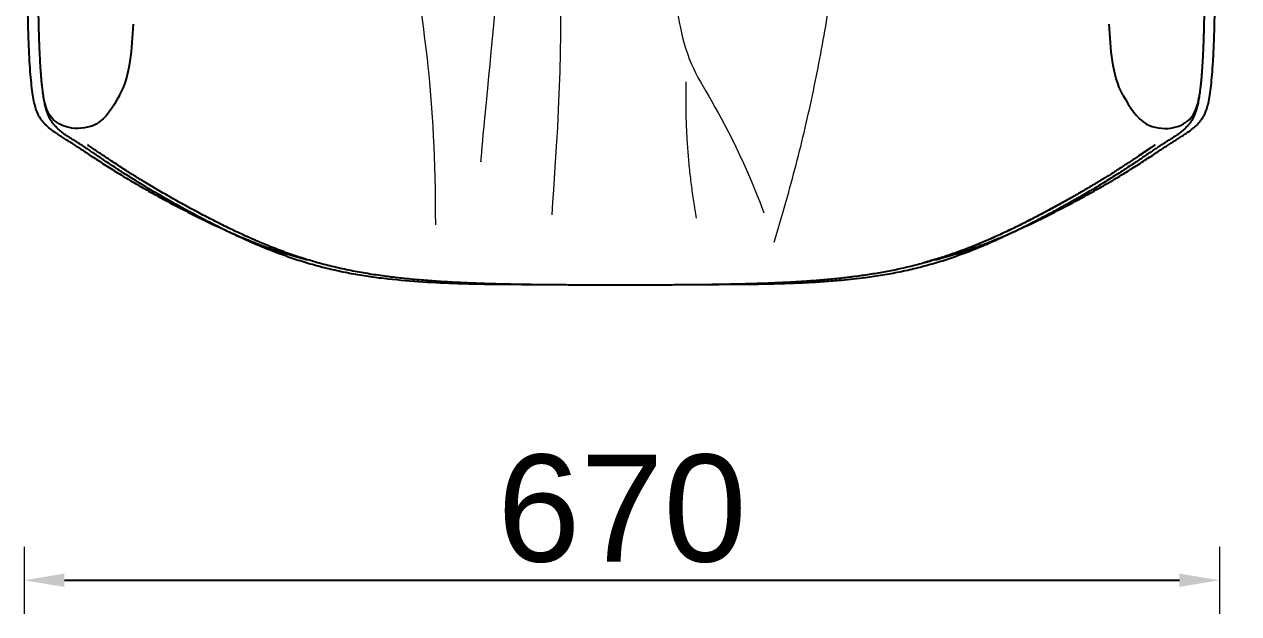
# Model space of a CAD drawing. Header units: millimetres. Extents: x 9689 to 29928, y 170 to 2690.
# Drawn here: x 24829 to 25510, y 403 to 734 of the extents above; entities that cross this region are included whole.
import ezdxf

# ---------------------------------------------------------------- set-up
doc = ezdxf.new("R2010")
doc.units = ezdxf.units.MM
doc.layers.add('_ARREDO', color=7, linetype='Continuous')
doc.layers.add('_QUOTE', color=1, linetype='Continuous', lineweight=9)
doc.styles.get("Standard").update_dxf_attribs({"font": 'arial.ttf'})
doc.dimstyles.new('1_1', dxfattribs={"dimscale": 15, "dimtxt": 4, "dimasz": 1.5, "dimexe": 1.25, "dimexo": 2, "dimtad": 1, "dimtih": 1, "dimtoh": 1, "dimdec": 0, "dimtxsty": 'Standard', "dimcen": 2.5, "dimclrd": 256, "dimclre": 256, "dimclrt": 256, "dimadec": 0, "dimazin": 0, "dimtfac": 1, "dimtdec": 0, "dimtmove": 0, "dimatfit": 3, "dimfxl": 1.25, "dimfxlon": 1, "dimlwe": 0, "dimarcsym": 0})

# ---------------------------------------------------------------- blocks, each defined once
blk = doc.blocks.new('*D28')
at = {"layer": '_QUOTE', "lineweight": 0, "transparency": 16777216}
for p, q in [((25814.47, 1151.48), (25851.97, 1151.48)), ((25814.47, 581.44), (25851.97, 581.44))]:
    blk.add_line(p, q, dxfattribs=at)
at = {"layer": '_QUOTE', "lineweight": -2, "transparency": 16777216}
for p, q in [((25833.22, 1128.98), (25833.22, 906.47)), ((25833.22, 603.94), (25833.22, 826.45))]:
    blk.add_line(p, q, dxfattribs=at)
at = {"layer": '_QUOTE', "transparency": 16777216}
for points in [[(25829.47, 1128.98), (25836.97, 1128.98), (25833.22, 1151.48)], [(25829.47, 603.94), (25836.97, 603.94), (25833.22, 581.44)]]:
    blk.add_solid(points, dxfattribs=at)
at = {"layer": 'Defpoints', "color": 0, "transparency": 16777216}
for p in [(25164.08, 1151.48), (25164.07, 581.44), (25833.22, 581.44)]:
    blk.add_point(p, dxfattribs=at)
at = {"layer": '_QUOTE', "transparency": 16777216, "insert": (25833.22, 866.46), "char_height": 60, "attachment_point": 5}
blk.add_mtext('570', dxfattribs=at)
blk = doc.blocks.new('*D26')
at = {"layer": '_QUOTE', "lineweight": 0, "transparency": 16777216}
for p, q in [((24829.46, 440.79), (24829.46, 403.29)), ((25499.36, 440.79), (25499.36, 403.29))]:
    blk.add_line(p, q, dxfattribs=at)
at = {"layer": '_QUOTE', "lineweight": -2, "transparency": 16777216}
blk.add_line((24851.96, 422.04), (25476.86, 422.04), dxfattribs=at)
at = {"layer": '_QUOTE', "transparency": 16777216}
for points in [[(24851.96, 425.79), (24851.96, 418.29), (24829.46, 422.04)], [(25476.86, 425.79), (25476.86, 418.29), (25499.36, 422.04)]]:
    blk.add_solid(points, dxfattribs=at)
at = {"layer": 'Defpoints', "color": 0, "transparency": 16777216}
for p in [(25499.36, 727.56), (24829.46, 712.71), (25499.36, 422.04)]:
    blk.add_point(p, dxfattribs=at)
at = {"layer": '_QUOTE', "transparency": 16777216, "insert": (25164.41, 462.05), "char_height": 60, "attachment_point": 5}
blk.add_mtext('670', dxfattribs=at)

msp = doc.modelspace()

# ---------------------------------------------------------------- linework, layer by layer
at = {"layer": '_ARREDO'}
for p, q in [((25461.30311, 664.80106), (25453.752, 659.69668)), ((24988.18134, 601.67097), (24988.12797, 601.68466)), ((25340.03792, 601.68474), (25339.94536, 601.66099))]:
    msp.add_line(p, q, dxfattribs=at)
at = {"layer": '_ARREDO', "extrusion": (0, 0, -1)}
msp.add_arc((-25113.58653, 1169.46806), 612.9526, 240.59929234, 242.94905561, dxfattribs=at)
at = {"layer": '_ARREDO', "color": 0, "lineweight": 9}
msp.add_open_spline([(25125.21435, 626.91769), (25130.8879, 703.87459), (25128.95537, 805.75923), (25124.12392, 973.68068), (25120.2588, 974.6466)], degree=3, knots=[0, 0, 0, 0, 1, 4, 4, 4, 4], dxfattribs=at)
at = {"layer": '_ARREDO'}
for points, knots in [([(24854.62345, 667.9897), (24853.76162, 668.53032), (24852.95141, 669.03092), (24851.414, 669.98105), (24850.68675, 670.43105), (24849.29836, 671.30544), (24848.63804, 671.72848), (24847.37405, 672.56282), (24846.77019, 672.97401), (24845.0333, 674.20412), (24843.97192, 675.02256), (24842.4979, 676.29828), (24842.02589, 676.73186), (24841.11867, 677.6242), (24840.68277, 678.0835), (24839.84488, 679.04066), (24839.44265, 679.53708), (24838.66914, 680.58839), (24838.29798, 681.14212), (24837.58409, 682.35299), (24837.24114, 683.01054), (24836.58034, 684.50631), (24836.26283, 685.34389), (24835.65145, 687.28847), (24835.35814, 688.39261), (24834.79846, 690.91797), (24834.53197, 692.3388), (24834.02906, 695.5202), (24833.79282, 697.27952), (24833.35334, 701.13702), (24833.15015, 703.2363), (24832.77912, 707.74562), (24832.61077, 710.1617), (24832.38432, 713.99228), (24832.31303, 715.30522), (24832.17907, 717.9895), (24832.11615, 719.36446), (24831.9984, 722.16668), (24831.94365, 723.59125), (24831.84129, 726.49012), (24831.79395, 727.95755), (24831.66219, 732.41484), (24831.58832, 735.44541), (24831.49471, 740.03683), (24831.46646, 741.57257), (24831.41535, 744.65775), (24831.39252, 746.20427), (24831.35203, 749.30416), (24831.33433, 750.85903), (24831.30387, 753.9694), (24831.29109, 755.52701), (24831.25988, 760.20705), (24831.24854, 763.33284), (24831.24384, 769.59959), (24831.25047, 772.73817), (24831.29598, 782.16652), (24831.36039, 788.47209), (24831.50431, 797.9345), (24831.56019, 801.08855), (24831.68738, 807.40021), (24831.75865, 810.55501), (24831.91625, 816.86495), (24832.00251, 820.01731), (24832.18984, 826.32665), (24832.29075, 829.47855), (24832.61513, 838.94394), (24832.86005, 845.26593), (24833.26889, 854.78889), (24833.41226, 857.9725), (24833.71229, 864.34119), (24833.86927, 867.53275), (24834.19653, 873.91229), (24834.36702, 877.10353), (24834.72027, 883.46025), (24834.90336, 886.63183), (24835.28053, 892.92082), (24835.47471, 896.04002), (24835.87143, 902.18647), (24836.07369, 905.2084), (24836.48181, 911.10189), (24836.68758, 913.97039), (24836.99307, 918.09348), (24837.09442, 919.43839), (24837.29481, 922.05524), (24837.39391, 923.32772), (24837.58889, 925.79099), (24837.68473, 926.98117), (24837.87212, 929.27148), (24837.96362, 930.37093), (24838.14207, 932.47829), (24838.22873, 933.48274), (24838.39752, 935.40275), (24838.47912, 936.31258), (24838.71713, 938.91302), (24838.86549, 940.46508), (24839.14478, 943.25165), (24839.27543, 944.48259), (24839.52463, 946.6909), (24839.64257, 947.66495), (24839.87316, 949.43449), (24839.98561, 950.23138), (24840.20984, 951.70407), (24840.32188, 952.3805), (24840.54996, 953.64779), (24840.66545, 954.23519), (24841.02018, 955.88167), (24841.2668, 956.81877), (24841.79919, 958.4666), (24842.08491, 959.17825), (24842.71585, 960.46966), (24843.06112, 961.04644), (24843.83283, 962.13069), (24844.25924, 962.63656), (24845.22048, 963.63382), (24845.75519, 964.12464), (24846.96878, 965.15305), (24847.64759, 965.69011), (24849.20123, 966.87699), (24850.07654, 967.52785), (24851.36498, 968.47914), (24851.64926, 968.68877), (24851.94512, 968.90663)], [0, 0, 0, 0, 9.617217217, 9.617217217, 19.234434434, 19.234434434, 28.851651651, 28.851651651, 38.468868867, 38.468868867, 57.703303301, 57.703303301, 67.320520518, 67.320520518, 76.937737735, 76.937737735, 86.554954952, 86.554954952, 96.172172169, 96.172172169, 105.789389385, 105.789389385, 115.406606602, 115.406606602, 125.023823819, 125.023823819, 134.641041036, 134.641041036, 144.258258253, 144.258258253, 153.87547547, 153.87547547, 163.492692687, 163.492692687, 168.301301295, 168.301301295, 173.109909903, 173.109909903, 177.918518512, 177.918518512, 182.72712712, 182.72712712, 192.344344337, 192.344344337, 197.152952946, 197.152952946, 201.961561554, 201.961561554, 206.770170162, 206.770170162, 211.578778771, 211.578778771, 221.195995988, 221.195995988, 230.813213204, 230.813213204, 250.047647638, 250.047647638, 259.664864855, 259.664864855, 269.282082072, 269.282082072, 278.899299289, 278.899299289, 288.516516506, 288.516516506, 307.750950939, 307.750950939, 317.368168156, 317.368168156, 326.985385373, 326.985385373, 336.60260259, 336.60260259, 346.219819807, 346.219819807, 355.837037024, 355.837037024, 365.45425424, 365.45425424, 375.071471457, 375.071471457, 379.880080066, 379.880080066, 384.688688674, 384.688688674, 389.497297283, 389.497297283, 394.305905891, 394.305905891, 399.114514499, 399.114514499, 403.923123108, 403.923123108, 413.540340325, 413.540340325, 423.157557542, 423.157557542, 432.774774758, 432.774774758, 442.391991975, 442.391991975, 452.009209192, 452.009209192, 461.626426409, 461.626426409, 480.860860843, 480.860860843, 500.095295276, 500.095295276, 519.32972971, 519.32972971, 538.564164144, 538.564164144, 557.798598578, 557.798598578, 577.033033011, 577.033033011, 596.267467445, 596.267467445, 601.464040703, 601.464040703, 601.464040703, 601.464040703]), ([(25473.54212, 667.9897), (25474.40395, 668.53032), (25475.21416, 669.03092), (25476.75157, 669.98105), (25477.47881, 670.43105), (25478.8672, 671.30544), (25479.52753, 671.72848), (25480.79152, 672.56282), (25481.39537, 672.97401), (25483.13227, 674.20412), (25484.19365, 675.02256), (25485.66767, 676.29828), (25486.13968, 676.73186), (25487.0469, 677.6242), (25487.4828, 678.0835), (25488.32069, 679.04066), (25488.72292, 679.53708), (25489.49643, 680.58839), (25489.86759, 681.14212), (25490.58148, 682.35299), (25490.92443, 683.01054), (25491.58522, 684.50631), (25491.90274, 685.34389), (25492.51411, 687.28847), (25492.80743, 688.39261), (25493.3671, 690.91797), (25493.63359, 692.3388), (25494.13651, 695.5202), (25494.37274, 697.27952), (25494.81222, 701.13702), (25495.01541, 703.2363), (25495.38644, 707.74562), (25495.55479, 710.1617), (25495.78124, 713.99228), (25495.85252, 715.30522), (25495.98648, 717.9895), (25496.04941, 719.36446), (25496.16715, 722.16668), (25496.2219, 723.59125), (25496.32426, 726.49012), (25496.3716, 727.95755), (25496.50335, 732.41484), (25496.57723, 735.44541), (25496.67083, 740.03683), (25496.69909, 741.57257), (25496.75019, 744.65775), (25496.77302, 746.20427), (25496.81351, 749.30416), (25496.83121, 750.85903), (25496.86166, 753.9694), (25496.87444, 755.52701), (25496.90566, 760.20705), (25496.91699, 763.33284), (25496.92168, 769.59959), (25496.91506, 772.73817), (25496.86954, 782.16652), (25496.80513, 788.47209), (25496.6612, 797.9345), (25496.60532, 801.08855), (25496.47813, 807.40021), (25496.40685, 810.55501), (25496.24925, 816.86495), (25496.16299, 820.01731), (25495.97566, 826.32665), (25495.87475, 829.47855), (25495.55036, 838.94394), (25495.30544, 845.26593), (25494.89659, 854.78889), (25494.75322, 857.9725), (25494.45319, 864.34119), (25494.2962, 867.53275), (25493.96895, 873.91229), (25493.79845, 877.10353), (25493.4452, 883.46025), (25493.2621, 886.63183), (25492.88493, 892.92082), (25492.69075, 896.04002), (25492.29403, 902.18647), (25492.09177, 905.2084), (25491.68364, 911.10189), (25491.47787, 913.97039), (25491.17238, 918.09348), (25491.07103, 919.43839), (25490.87064, 922.05524), (25490.77153, 923.32772), (25490.57656, 925.79099), (25490.48071, 926.98117), (25490.29332, 929.27148), (25490.20182, 930.37093), (25490.02337, 932.47829), (25489.93671, 933.48274), (25489.76792, 935.40275), (25489.68632, 936.31258), (25489.4483, 938.91302), (25489.29995, 940.46508), (25489.02066, 943.25165), (25488.89, 944.48259), (25488.6408, 946.6909), (25488.52286, 947.66495), (25488.29227, 949.43449), (25488.17981, 950.23138), (25487.95559, 951.70407), (25487.84354, 952.3805), (25487.61546, 953.64779), (25487.49998, 954.23519), (25487.14525, 955.88167), (25486.89862, 956.81877), (25486.36623, 958.4666), (25486.08051, 959.17825), (25485.44957, 960.46966), (25485.1043, 961.04644), (25484.33258, 962.13069), (25483.90617, 962.63656), (25482.94493, 963.63382), (25482.41022, 964.12464), (25481.19663, 965.15305), (25480.51781, 965.69011), (25478.96418, 966.87699), (25478.08886, 967.52785), (25476.80063, 968.47899), (25476.51657, 968.68846), (25476.22095, 968.90614)], [0, 0, 0, 0, 9.617217217, 9.617217217, 19.234434434, 19.234434434, 28.851651651, 28.851651651, 38.468868867, 38.468868867, 57.703303301, 57.703303301, 67.320520518, 67.320520518, 76.937737735, 76.937737735, 86.554954952, 86.554954952, 96.172172169, 96.172172169, 105.789389385, 105.789389385, 115.406606602, 115.406606602, 125.023823819, 125.023823819, 134.641041036, 134.641041036, 144.258258253, 144.258258253, 153.87547547, 153.87547547, 163.492692687, 163.492692687, 168.301301295, 168.301301295, 173.109909903, 173.109909903, 177.918518512, 177.918518512, 182.72712712, 182.72712712, 192.344344337, 192.344344337, 197.152952946, 197.152952946, 201.961561554, 201.961561554, 206.770170162, 206.770170162, 211.578778771, 211.578778771, 221.195995988, 221.195995988, 230.813213204, 230.813213204, 250.047647638, 250.047647638, 259.664864855, 259.664864855, 269.282082072, 269.282082072, 278.899299289, 278.899299289, 288.516516506, 288.516516506, 307.750950939, 307.750950939, 317.368168156, 317.368168156, 326.985385373, 326.985385373, 336.60260259, 336.60260259, 346.219819807, 346.219819807, 355.837037024, 355.837037024, 365.45425424, 365.45425424, 375.071471457, 375.071471457, 379.880080066, 379.880080066, 384.688688674, 384.688688674, 389.497297283, 389.497297283, 394.305905891, 394.305905891, 399.114514499, 399.114514499, 403.923123108, 403.923123108, 413.540340325, 413.540340325, 423.157557542, 423.157557542, 432.774774758, 432.774774758, 442.391991975, 442.391991975, 452.009209192, 452.009209192, 461.626426409, 461.626426409, 480.860860843, 480.860860843, 500.095295276, 500.095295276, 519.32972971, 519.32972971, 538.564164144, 538.564164144, 557.798598578, 557.798598578, 577.033033011, 577.033033011, 596.267467445, 596.267467445, 601.460152995, 601.460152995, 601.460152995, 601.460152995]), ([(24861.36576, 666.05357), (24860.74618, 666.44105), (24860.15332, 666.80713), (24859.58204, 667.15841), (24859.01038, 667.50994), (24858.46004, 667.84682), (24857.92727, 668.17472), (24857.39409, 668.50288), (24856.8792, 668.82163), (24856.37988, 669.13463), (24855.88032, 669.4478), (24855.39622, 669.7553), (24854.92538, 670.06058), (24854.4543, 670.36602), (24853.99709, 670.66885), (24853.55226, 670.97121), (24852.9137, 671.40523), (24852.30032, 671.8385), (24851.70897, 672.27688), (24850.90264, 672.87461), (24850.13652, 673.4825), (24849.40796, 674.11025), (24849.0352, 674.43143), (24848.67139, 674.75855), (24848.31643, 675.09355), (24847.96137, 675.42867), (24847.61452, 675.77229), (24847.27604, 676.12708), (24846.93735, 676.48208), (24846.60671, 676.84861), (24846.28461, 677.22929), (24845.96229, 677.61025), (24845.64738, 678.00674), (24845.34096, 678.42262), (24845.18765, 678.6307), (24845.03617, 678.84401), (24844.88675, 679.06319), (24844.79004, 679.20506), (24844.69327, 679.35073), (24844.59656, 679.5006), (24844.54621, 679.57862), (24844.49531, 679.65866), (24844.44388, 679.74085), (24844.29814, 679.97372), (24844.15452, 680.2137), (24844.01321, 680.46152), (24843.87183, 680.70947), (24843.73234, 680.96601), (24843.59511, 681.2323), (24843.45782, 681.4987), (24843.32279, 681.77485), (24843.19021, 682.0618), (24843.0576, 682.34884), (24842.92721, 682.64719), (24842.79929, 682.95817), (24842.54347, 683.58006), (24842.29702, 684.25381), (24842.06063, 684.98959), (24841.94241, 685.3576), (24841.82654, 685.74153), (24841.71304, 686.14272), (24841.59953, 686.54391), (24841.4884, 686.96228), (24841.37955, 687.39899), (24841.27073, 687.83557), (24841.16416, 688.29059), (24841.05979, 688.76529), (24840.95545, 689.23989), (24840.85334, 689.73405), (24840.75342, 690.24868), (24840.55365, 691.27757), (24840.36268, 692.38789), (24840.1805, 693.5854), (24839.9984, 694.78236), (24839.82524, 696.06551), (24839.66108, 697.43654), (24839.57906, 698.12158), (24839.4993, 698.82843), (24839.42186, 699.55694), (24839.34445, 700.28514), (24839.26936, 701.03489), (24839.19657, 701.80568), (24839.12379, 702.57642), (24839.05332, 703.36811), (24838.98517, 704.18042), (24838.91704, 704.99258), (24838.85125, 705.82526), (24838.78776, 706.6775), (24838.66085, 708.38129), (24838.54319, 710.16314), (24838.43461, 712.01623), (24838.39332, 712.72093), (24838.35334, 713.43593), (24838.31465, 714.16043), (24838.28922, 714.63651), (24838.26434, 715.11668), (24838.24002, 715.60088), (24838.19137, 716.56906), (24838.1449, 717.55323), (24838.10055, 718.55171), (24838.0562, 719.55023), (24838.01397, 720.56317), (24837.97377, 721.58869), (24837.9336, 722.61355), (24837.89545, 723.65095), (24837.85924, 724.69921), (24837.82302, 725.74758), (24837.78874, 726.80673), (24837.7563, 727.87492), (24837.71823, 729.12822), (24837.68269, 730.39399), (24837.6495, 731.66914), (24837.59294, 733.84159), (24837.54319, 736.04093), (24837.49953, 738.25618), (24837.48388, 739.05076), (24837.469, 739.84747), (24837.45488, 740.64569), (24837.44503, 741.20195), (24837.43555, 741.75902), (24837.42642, 742.31675), (24837.40817, 743.43224), (24837.39133, 744.5506), (24837.37586, 745.6709), (24837.3604, 746.7909), (24837.3463, 747.91307), (24837.33353, 749.03669)], [0, 0, 0, 0, 6.932593488, 6.932593488, 6.932593488, 13.870482624, 13.870482624, 13.870482624, 20.812358361, 20.812358361, 20.812358361, 27.75663334, 27.75663334, 27.75663334, 34.703731626, 34.703731626, 34.703731626, 44.675455076, 44.675455076, 44.675455076, 58.277230826, 58.277230826, 58.277230826, 65.232998961, 65.232998961, 65.232998961, 72.190413433, 72.190413433, 72.190413433, 79.151300005, 79.151300005, 79.151300005, 86.116274384, 86.116274384, 86.116274384, 89.600660296, 89.600660296, 89.600660296, 91.874441588, 91.874441588, 91.874441588, 93.086413236, 93.086413236, 93.086413236, 96.573464449, 96.573464449, 96.573464449, 100.062060218, 100.062060218, 100.062060218, 103.551997367, 103.551997367, 103.551997367, 107.043096971, 107.043096971, 107.043096971, 114.029189578, 114.029189578, 114.029189578, 117.521201495, 117.521201495, 117.521201495, 121.012970884, 121.012970884, 121.012970884, 124.503788543, 124.503788543, 124.503788543, 127.993764534, 127.993764534, 127.993764534, 134.972761128, 134.972761128, 134.972761128, 141.949057614, 141.949057614, 141.949057614, 145.434352944, 145.434352944, 145.434352944, 148.918081848, 148.918081848, 148.918081848, 152.401557762, 152.401557762, 152.401557762, 155.884501776, 155.884501776, 155.884501776, 162.849348531, 162.849348531, 162.849348531, 165.497265973, 165.497265973, 165.497265973, 167.237053236, 167.237053236, 167.237053236, 170.716287842, 170.716287842, 170.716287842, 174.195592202, 174.195592202, 174.195592202, 177.672447299, 177.672447299, 177.672447299, 181.149630496, 181.149630496, 181.149630496, 185.229434556, 185.229434556, 185.229434556, 192.179652617, 192.179652617, 192.179652617, 194.672281164, 194.672281164, 194.672281164, 196.409245647, 196.409245647, 196.409245647, 199.883379736, 199.883379736, 199.883379736, 203.356404919, 203.356404919, 203.356404919, 203.356404919]), ([(25490.83204, 749.0367), (25490.81926, 747.91305), (25490.80517, 746.79093), (25490.78971, 745.67104), (25490.77424, 744.55068), (25490.7574, 743.43232), (25490.73914, 742.31682), (25490.71692, 740.95871), (25490.69261, 739.60458), (25490.66604, 738.25631), (25490.62238, 736.04112), (25490.57263, 733.84196), (25490.51608, 731.66953), (25490.48289, 730.39443), (25490.44735, 729.1287), (25490.40929, 727.87546), (25490.37684, 726.80728), (25490.34256, 725.74818), (25490.30635, 724.69983), (25490.27014, 723.6516), (25490.23199, 722.61417), (25490.19182, 721.58934), (25490.15163, 720.5639), (25490.1094, 719.55108), (25490.06506, 718.55265), (25490.02071, 717.55421), (25489.97425, 716.57017), (25489.92561, 715.60201), (25489.86426, 714.38096), (25489.79946, 713.1852), (25489.73104, 712.01748), (25489.62247, 710.16457), (25489.50481, 708.3825), (25489.37791, 706.67884), (25489.31444, 705.82666), (25489.24865, 704.99412), (25489.18053, 704.18202), (25489.1124, 703.36973), (25489.04193, 702.57802), (25488.96916, 701.80729), (25488.89638, 701.03651), (25488.82129, 700.28672), (25488.74388, 699.55853), (25488.66645, 698.83006), (25488.58672, 698.1233), (25488.50471, 697.4383), (25488.34057, 696.06731), (25488.16741, 694.78405), (25487.98534, 693.5871), (25487.80317, 692.38953), (25487.61223, 691.27928), (25487.41248, 690.25034), (25487.31256, 689.73568), (25487.21045, 689.24144), (25487.10611, 688.76679), (25487.00176, 688.29206), (25486.8952, 687.83704), (25486.78639, 687.40044), (25486.67754, 686.9637), (25486.56643, 686.54531), (25486.45293, 686.14409), (25486.33942, 685.74284), (25486.22355, 685.35884), (25486.10532, 684.99079), (25485.86895, 684.25491), (25485.62253, 683.58112), (25485.36666, 682.95912), (25485.30267, 682.80357), (25485.2381, 682.65126), (25485.17298, 682.50198), (25485.10787, 682.35275), (25485.04214, 682.20639), (25484.97581, 682.06277), (25484.84317, 681.7756), (25484.70809, 681.49937), (25484.5708, 681.23297), (25484.43357, 680.96666), (25484.29408, 680.71008), (25484.15269, 680.46209), (25484.01136, 680.21422), (25483.86772, 679.9742), (25483.72198, 679.74131), (25483.6705, 679.65903), (25483.61955, 679.57892), (25483.56918, 679.50086), (25483.47247, 679.351), (25483.37572, 679.20535), (25483.27905, 679.06353), (25483.12961, 678.84431), (25482.97811, 678.63097), (25482.82478, 678.42286), (25482.51832, 678.00692), (25482.20338, 677.61037), (25481.88104, 677.2294), (25481.5589, 676.84865), (25481.22821, 676.48208), (25480.8895, 676.12705), (25480.55095, 675.77219), (25480.20403, 675.4285), (25479.8489, 675.09333), (25479.49388, 674.75826), (25479.12999, 674.43109), (25478.75717, 674.10987), (25478.02852, 673.48207), (25477.26237, 672.87417), (25476.45593, 672.27638), (25475.86446, 671.83793), (25475.25099, 671.40462), (25474.61235, 670.97055), (25474.16744, 670.66815), (25473.71016, 670.36528), (25473.239, 670.05981), (25472.76812, 669.75451), (25472.28403, 669.44703), (25471.78449, 669.13387), (25471.53475, 668.97731), (25471.28107, 668.81928), (25471.02314, 668.65937), (25470.76533, 668.49953), (25470.5034, 668.33789), (25470.23694, 668.17388), (25469.97057, 668.00992), (25469.69966, 667.84359), (25469.42383, 667.67432), (25469.14808, 667.5051), (25468.86763, 667.33308), (25468.58186, 667.15737), (25468.0107, 666.8062), (25467.41784, 666.44006), (25466.79809, 666.05249)], [0, 0, 0, 0, 3.472883344, 3.472883344, 3.472883344, 6.947089436, 6.947089436, 6.947089436, 11.176701036, 11.176701036, 11.176701036, 18.12664213, 18.12664213, 18.12664213, 22.206280592, 22.206280592, 22.206280592, 25.6833642, 25.6833642, 25.6833642, 29.160175349, 29.160175349, 29.160175349, 32.639116617, 32.639116617, 32.639116617, 36.118126836, 36.118126836, 36.118126836, 40.506091038, 40.506091038, 40.506091038, 47.470696059, 47.470696059, 47.470696059, 50.953187877, 50.953187877, 50.953187877, 54.436520492, 54.436520492, 54.436520492, 57.920160581, 57.920160581, 57.920160581, 61.404986958, 61.404986958, 61.404986958, 68.381001793, 68.381001793, 68.381001793, 75.359542633, 75.359542633, 75.359542633, 78.849603375, 78.849603375, 78.849603375, 82.340258455, 82.340258455, 82.340258455, 85.831910958, 85.831910958, 85.831910958, 89.324172675, 89.324172675, 89.324172675, 96.310229274, 96.310229274, 96.310229274, 98.056168328, 98.056168328, 98.056168328, 99.801588273, 99.801588273, 99.801588273, 103.291954918, 103.291954918, 103.291954918, 106.780955694, 106.780955694, 106.780955694, 110.268282426, 110.268282426, 110.268282426, 111.481296908, 111.481296908, 111.481296908, 113.754579287, 113.754579287, 113.754579287, 117.239374441, 117.239374441, 117.239374441, 124.20502113, 124.20502113, 124.20502113, 131.166681535, 131.166681535, 131.166681535, 138.125373583, 138.125373583, 138.125373583, 145.082357468, 145.082357468, 145.082357468, 158.68504422, 158.68504422, 158.68504422, 168.658004519, 168.658004519, 168.658004519, 175.605868413, 175.605868413, 175.605868413, 182.550111184, 182.550111184, 182.550111184, 186.021916034, 186.021916034, 186.021916034, 189.492313334, 189.492313334, 189.492313334, 192.961746799, 192.961746799, 192.961746799, 196.430325099, 196.430325099, 196.430325099, 203.362864652, 203.362864652, 203.362864652, 203.362864652]), ([(24854.62345, 667.9897), (24855.13702, 667.66772), (24855.73219, 667.28374), (24857.06878, 666.40821), (24857.8093, 665.91732), (24860.22143, 664.31062), (24862.07676, 663.06605), (24866.13495, 660.36666), (24868.33483, 658.9139), (24872.97061, 655.90081), (24875.40461, 654.3416), (24880.44062, 651.17932), (24883.04316, 649.57591), (24888.3703, 646.36579), (24891.09654, 644.75809), (24896.64739, 641.5568), (24899.47246, 639.96255), (24905.20351, 636.79206), (24908.10854, 635.21611), (24913.98854, 632.08685), (24916.96137, 630.53465), (24922.96958, 627.46118), (24926.00189, 625.94148), (24932.1242, 622.94528), (24935.21325, 621.46928), (24941.44605, 618.57724), (24944.58865, 617.16174), (24954.10685, 613.03213), (24960.56502, 610.43946), (24970.45514, 606.92984), (24973.78186, 605.82337), (24980.50404, 603.75038), (24983.89579, 602.78487), (24987.58813, 601.82366), (24987.85796, 601.75393), (24988.12797, 601.68466)], [0, 0, 0, 0, 5.638605134, 5.638605134, 11.277210268, 11.277210268, 22.554420536, 22.554420536, 33.831630804, 33.831630804, 45.108841071, 45.108841071, 56.386051339, 56.386051339, 67.663261607, 67.663261607, 78.940471875, 78.940471875, 90.217682143, 90.217682143, 101.494892411, 101.494892411, 112.772102678, 112.772102678, 124.049312946, 124.049312946, 135.326523214, 135.326523214, 157.88094375, 157.88094375, 169.158154018, 169.158154018, 180.435364285, 180.435364285, 181.323842028, 181.323842028, 181.323842028, 181.323842028]), ([(25340.03792, 601.68474), (25340.30779, 601.75397), (25340.57748, 601.82366), (25344.26929, 602.78475), (25347.66095, 603.75023), (25354.38181, 605.82275), (25357.71064, 606.92991), (25367.59884, 610.43881), (25374.05905, 613.03225), (25383.57608, 617.16138), (25386.71915, 618.57707), (25392.95249, 621.46937), (25396.04005, 622.94465), (25402.16343, 625.94135), (25405.19582, 627.4611), (25411.20366, 630.53438), (25414.17631, 632.08648), (25420.05702, 635.2161), (25422.96146, 636.79173), (25428.69294, 639.96246), (25431.5171, 641.55619), (25437.06897, 644.75805), (25439.79463, 646.36541), (25445.12254, 649.57599), (25447.72383, 651.17864), (25452.75989, 654.34092), (25455.19513, 655.90092), (25459.83029, 658.9136), (25462.03018, 660.36637), (25466.08865, 663.06595), (25467.94393, 664.31048), (25470.3556, 665.91688), (25471.09643, 666.40798), (25472.4329, 667.28343), (25473.02796, 667.66735), (25473.54212, 667.9897)], [540.418042983, 540.418042983, 540.418042983, 540.418042983, 541.306092856, 541.306092856, 552.583303124, 552.583303124, 563.860513392, 563.860513392, 586.414933928, 586.414933928, 597.692144196, 597.692144196, 608.969354463, 608.969354463, 620.246564731, 620.246564731, 631.523774999, 631.523774999, 642.800985267, 642.800985267, 654.078195535, 654.078195535, 665.355405803, 665.355405803, 676.63261607, 676.63261607, 687.909826338, 687.909826338, 699.187036606, 699.187036606, 710.464246874, 710.464246874, 716.102852008, 716.102852008, 721.741457142, 721.741457142, 721.741457142, 721.741457142]), ([(25114.96598, 587.68797), (25113.99629, 587.6886), (25113.02707, 587.68962), (25112.05834, 587.69111), (25108.72497, 587.69622), (25105.39735, 587.70679), (25102.07684, 587.72584), (25098.75482, 587.7449), (25095.44011, 587.77244), (25092.13253, 587.81217), (25088.82334, 587.85192), (25085.52119, 587.90389), (25082.22781, 587.97218), (25078.93291, 588.04051), (25075.64656, 588.12518), (25072.36878, 588.23064), (25065.80759, 588.44173), (25059.28228, 588.73605), (25052.79863, 589.15428), (25046.30594, 589.57309), (25039.85583, 590.11612), (25033.45832, 590.83197), (25030.14564, 591.20264), (25026.84735, 591.61962), (25023.56583, 592.0907), (25020.39103, 592.54646), (25017.23186, 593.05286), (25014.09119, 593.61557), (25012.52015, 593.89706), (25010.95369, 594.19263), (25009.39222, 594.50271), (25007.83018, 594.8129), (25006.27322, 595.13758), (25004.72143, 595.47715), (25003.16945, 595.81676), (25001.62248, 596.17129), (25000.08143, 596.54075), (24998.54023, 596.91025), (24997.0047, 597.29473), (24995.47505, 597.69426), (24992.41626, 598.4932), (24989.38167, 599.35217), (24986.37228, 600.26954), (24983.3636, 601.18669), (24980.37937, 602.16243), (24977.42305, 603.19169), (24975.94562, 603.70607), (24974.47526, 604.23378), (24973.01117, 604.7743), (24972.00143, 605.14708), (24970.99477, 605.52592), (24969.99136, 605.91056), (24968.53715, 606.46799), (24967.08941, 607.03775), (24965.64841, 607.61854), (24962.76818, 608.7794), (24959.91345, 609.9849), (24957.08398, 611.22588), (24954.93947, 612.16645), (24952.80948, 613.12739), (24950.69239, 614.10548), (24947.90361, 615.39388), (24945.13802, 616.71167), (24942.39447, 618.05212), (24939.65274, 619.39169), (24936.93328, 620.75376), (24934.23561, 622.13313), (24931.53904, 623.51194), (24928.86433, 624.90796), (24926.2126, 626.31685), (24923.56156, 627.72537), (24920.93362, 629.14667), (24918.33046, 630.5778), (24915.7279, 632.00861), (24913.15011, 633.44925), (24910.60088, 634.89725), (24908.05121, 636.3455), (24905.5307, 637.80077), (24903.04234, 639.26273), (24901.79803, 639.99379), (24900.56185, 640.72646), (24899.33489, 641.46029), (24898.10764, 642.1943), (24896.88973, 642.92938), (24895.68165, 643.66508), (24894.47366, 644.40073), (24893.27537, 645.13706), (24892.08876, 645.8727), (24890.90259, 646.60807), (24889.72813, 647.34271), (24888.56641, 648.0754), (24887.40487, 648.80799), (24886.25607, 649.53862), (24885.1226, 650.26518), (24883.98925, 650.99168), (24882.87118, 651.71414), (24881.77076, 652.43017), (24880.67074, 653.14594), (24879.5883, 653.85531), (24878.52725, 654.55499), (24877.46646, 655.25449), (24876.42681, 655.94446), (24875.41261, 656.62097), (24874.39896, 657.29711), (24873.41072, 657.95979), (24872.45337, 658.60409), (24871.49648, 659.24809), (24870.57007, 659.87396), (24869.68125, 660.47561), (24868.7929, 661.07694), (24867.94207, 661.65411), (24867.13623, 662.20028), (24866.73359, 662.47319), (24866.34202, 662.73846), (24865.963, 662.9949), (24865.58413, 663.25124), (24865.21773, 663.49882), (24864.86483, 663.73668), (24864.15972, 664.21196), (24863.50765, 664.64909), (24862.9189, 665.03943), (24862.33725, 665.42506), (24861.81513, 665.76648), (24861.36572, 666.05351)], [406.635098822, 406.635098822, 406.635098822, 406.635098822, 409.569772282, 409.569772282, 409.569772282, 419.668355257, 419.668355257, 419.668355257, 429.770788235, 429.770788235, 429.770788235, 439.879157646, 439.879157646, 439.879157646, 449.991295459, 449.991295459, 449.991295459, 470.235011909, 470.235011909, 470.235011909, 490.507943774, 490.507943774, 490.507943774, 501.005082601, 501.005082601, 501.005082601, 511.161168116, 511.161168116, 511.161168116, 516.241310847, 516.241310847, 516.241310847, 521.323148514, 521.323148514, 521.323148514, 526.406070402, 526.406070402, 526.406070402, 531.489100444, 531.489100444, 531.489100444, 541.653569901, 541.653569901, 541.653569901, 551.817449144, 551.817449144, 551.817449144, 556.895463756, 556.895463756, 556.895463756, 560.398027462, 560.398027462, 560.398027462, 565.474386903, 565.474386903, 565.474386903, 575.62157061, 575.62157061, 575.62157061, 583.31093857, 583.31093857, 583.31093857, 593.440502232, 593.440502232, 593.440502232, 603.563164022, 603.563164022, 603.563164022, 613.682026893, 613.682026893, 613.682026893, 623.79794819, 623.79794819, 623.79794819, 633.912238895, 633.912238895, 633.912238895, 644.027043201, 644.027043201, 644.027043201, 649.085508185, 649.085508185, 649.085508185, 654.144405945, 654.144405945, 654.144405945, 659.203958709, 659.203958709, 659.203958709, 664.260565372, 664.260565372, 664.260565372, 669.317607581, 669.317607581, 669.317607581, 674.373339072, 674.373339072, 674.373339072, 679.428276655, 679.428276655, 679.428276655, 684.48170027, 684.48170027, 684.48170027, 689.532880551, 689.532880551, 689.532880551, 694.582599001, 694.582599001, 694.582599001, 699.629448086, 699.629448086, 699.629448086, 702.15148077, 702.15148077, 702.15148077, 704.672012372, 704.672012372, 704.672012372, 709.713169458, 709.713169458, 709.713169458, 714.695679163, 714.695679163, 714.695679163, 714.695679163]), ([(25463.26628, 666.12308), (25463.25484, 666.11459), (25463.24542, 666.10756), (25463.24066, 666.104), (25463.08718, 665.98893), (25462.88262, 665.83205), (25462.74219, 665.72575), (25462.46113, 665.51301), (25462.18422, 665.30779), (25461.923, 665.11953), (25461.58135, 664.8733), (25461.23702, 664.63381), (25460.90805, 664.40874), (25460.48952, 664.12241), (25460.07987, 663.84827), (25459.67771, 663.58055), (25458.85991, 663.03615), (25458.07469, 662.51921), (25457.27694, 661.98937), (25457.16628, 661.91587), (25457.04888, 661.83782), (25456.92454, 661.75509), (25456.23749, 661.29792), (25455.5454, 660.83527), (25454.81821, 660.34923), (25453.98881, 659.79487), (25453.13942, 659.22723), (25452.25457, 658.63791), (25451.38484, 658.05865), (25450.49649, 657.46886), (25449.5902, 656.86996), (25448.69016, 656.27519), (25447.7761, 655.67386), (25446.84567, 655.06523), (25445.9191, 654.45914), (25444.97751, 653.84659), (25444.02225, 653.22893), (25443.07051, 652.61356), (25442.10578, 651.99347), (25441.12883, 651.36976), (25440.15506, 650.74807), (25439.16786, 650.12197), (25438.1734, 649.49589), (25437.39933, 649.00857), (25436.65016, 648.53968), (25435.92686, 648.08929), (25435.83812, 648.03403), (25435.7521, 647.9805), (25435.50069, 647.82415), (25435.33231, 647.71956), (25435.16368, 647.61495), (25434.15291, 646.98791), (25433.1325, 646.35955), (25432.10494, 645.73164), (25431.07806, 645.10415), (25430.04342, 644.47674), (25429.00186, 643.84998), (25427.96085, 643.22355), (25426.91266, 642.59762), (25425.85846, 641.97297), (25424.80444, 641.34841), (25423.74454, 640.72522), (25422.67855, 640.10301), (25421.61254, 639.48079), (25420.53988, 638.85926), (25419.46463, 638.24098), (25418.38724, 637.62148), (25417.30816, 637.00571), (25416.2217, 636.38972), (25415.13722, 635.77485), (25414.0436, 635.15878), (25412.94722, 634.54574), (25411.84963, 633.93203), (25410.75042, 633.32196), (25409.64608, 632.71317), (25408.54207, 632.10456), (25407.4318, 631.49663), (25406.318, 630.89125), (25405.20419, 630.28587), (25404.08736, 629.68329), (25402.96476, 629.08186), (25401.84256, 628.48065), (25400.71311, 627.87983), (25399.58552, 627.28537), (25398.45317, 626.6884), (25397.32541, 626.09916), (25396.18852, 625.50928), (25395.05665, 624.92201), (25393.91031, 624.33141), (25392.76233, 623.74527), (25391.61499, 623.15946), (25390.4641, 622.57708), (25389.30927, 621.99826), (25388.15457, 621.41951), (25386.99572, 620.84421), (25385.83196, 620.27237), (25384.66937, 619.70111), (25383.50155, 619.13313), (25382.3286, 618.56901), (25381.15717, 618.00563), (25379.98032, 617.44594), (25378.79804, 616.89054), (25377.61757, 616.336), (25376.43142, 615.78561), (25375.23917, 615.23981), (25374.04907, 614.69499), (25372.85238, 614.1545), (25371.65055, 613.61988), (25370.44994, 613.0858), (25369.24419, 612.55756), (25368.03227, 612.03536), (25366.82221, 611.51396), (25365.60555, 610.99839), (25364.38254, 610.48952), (25363.16132, 609.9814), (25361.93437, 609.4802), (25360.70013, 608.98602), (25359.46816, 608.49276), (25358.22956, 608.00675), (25356.98412, 607.52873), (25355.74074, 607.05149), (25354.49063, 606.58224), (25353.23463, 606.12177), (25351.97991, 605.66177), (25350.71969, 605.21065), (25349.45257, 604.76833), (25348.18738, 604.32668), (25346.91592, 603.89402), (25345.63837, 603.47085), (25344.70348, 603.16119), (25343.73048, 602.84504), (25342.71893, 602.52382), (25342.44267, 602.43609), (25342.13409, 602.33863), (25341.79301, 602.23179), (25340.50692, 601.82894), (25339.21514, 601.43587), (25337.91789, 601.0529), (25336.62198, 600.67032), (25335.32062, 600.29781), (25334.01432, 599.93564), (25332.70893, 599.57372), (25331.3991, 599.22223), (25330.08409, 598.8809), (25328.77055, 598.53995), (25327.45175, 598.20912), (25326.12911, 597.88877), (25324.8071, 597.56856), (25323.48102, 597.25876), (25322.15081, 596.95914), (25320.82143, 596.6597), (25319.48823, 596.37051), (25318.15136, 596.09132), (25316.81538, 595.81231), (25315.47557, 595.54324), (25314.13257, 595.28395), (25312.79007, 595.02476), (25311.44429, 594.77535), (25310.09614, 594.53549), (25308.74606, 594.29529), (25307.39301, 594.06449), (25306.0372, 593.8426), (25304.68688, 593.6216), (25303.33347, 593.40946), (25301.97793, 593.20587), (25300.6202, 593.00196), (25299.26047, 592.80659), (25297.89906, 592.61924), (25296.53766, 592.4319), (25295.17407, 592.25253), (25293.80883, 592.08066), (25293.45274, 592.03584), (25293.1293, 591.99564), (25292.83858, 591.95981), (25291.76047, 591.82695), (25290.71693, 591.70305), (25289.70831, 591.58707), (25288.33991, 591.42973), (25286.96986, 591.27939), (25285.59851, 591.13567), (25284.22709, 590.99193), (25282.8542, 590.85479), (25281.48016, 590.72382), (25280.10598, 590.59284), (25278.73048, 590.46802), (25277.35394, 590.34895), (25275.97721, 590.22985), (25274.59931, 590.11649), (25273.22047, 590.00846), (25271.84136, 589.90041), (25270.46118, 589.79768), (25269.08014, 589.69992), (25267.69879, 589.60214), (25266.31647, 589.50932), (25264.93335, 589.42113), (25263.54989, 589.33293), (25262.16554, 589.24935), (25260.78047, 589.17006), (25259.39499, 589.09076), (25258.00869, 589.01574), (25256.62175, 588.94468), (25255.23435, 588.87359), (25253.84621, 588.80647), (25252.45748, 588.74297), (25251.06827, 588.67944), (25249.67836, 588.61953), (25248.2879, 588.56296), (25246.89692, 588.50636), (25245.5053, 588.45311), (25244.11316, 588.40292), (25242.72048, 588.35271), (25241.3272, 588.30558), (25239.93344, 588.26125), (25238.53911, 588.2169), (25237.14424, 588.17536), (25235.74892, 588.13637), (25234.35301, 588.09736), (25232.95659, 588.06089), (25231.55977, 588.02671), (25230.16234, 587.99251), (25228.76444, 587.96059), (25227.36616, 587.93072), (25225.96727, 587.90083), (25224.56792, 587.87299), (25223.16823, 587.84702), (25221.76794, 587.82104), (25220.36722, 587.79693), (25218.96619, 587.7745), (25218.54865, 587.76781), (25218.11761, 587.76106), (25217.67309, 587.75426), (25216.71584, 587.73963), (25215.7449, 587.72554), (25214.76026, 587.71201), (25213.3574, 587.69272), (25211.95417, 587.67493), (25210.55066, 587.65843), (25209.14656, 587.64193), (25207.74218, 587.62671), (25206.33763, 587.61265), (25204.93268, 587.59859), (25203.52723, 587.58567), (25202.12136, 587.57376), (25200.71719, 587.56186), (25199.31291, 587.55097), (25197.90863, 587.54106), (25196.4991, 587.53112), (25195.0895, 587.52214), (25193.67992, 587.51397), (25192.27265, 587.5058), (25190.86484, 587.49844), (25189.45658, 587.49178), (25188.04864, 587.48512), (25186.64074, 587.47916), (25185.23299, 587.47383), (25183.82214, 587.46849), (25182.41108, 587.46379), (25180.9999, 587.45965), (25179.59153, 587.45551), (25178.18289, 587.45194), (25176.7741, 587.44892), (25175.36372, 587.4459), (25173.95334, 587.44344), (25172.54307, 587.44149), (25171.13292, 587.43954), (25169.72266, 587.4381), (25168.31238, 587.43713), (25166.90205, 587.43616), (25165.49161, 587.43567), (25164.08116, 587.43561), (25162.42562, 587.43555), (25160.76993, 587.43608), (25159.11424, 587.43729), (25157.4587, 587.43849), (25155.80318, 587.44036), (25154.14785, 587.44295), (25152.49269, 587.44555), (25150.83756, 587.44887), (25149.18262, 587.45297), (25147.52795, 587.45707), (25145.87337, 587.46195), (25144.21904, 587.46766), (25142.56506, 587.47338), (25140.91121, 587.47992), (25139.25766, 587.48741), (25137.60455, 587.4949), (25135.95162, 587.50333), (25134.29902, 587.51292), (25132.64694, 587.5225), (25130.99509, 587.53323), (25129.34362, 587.54527), (25127.69274, 587.55731), (25126.04212, 587.57066), (25124.39193, 587.58551), (25122.74238, 587.60035), (25121.09316, 587.61667), (25119.44439, 587.63468), (25117.79634, 587.65268), (25116.14864, 587.67236), (25114.50145, 587.69402), (25113.06359, 587.71294), (25111.64397, 587.73313), (25110.24266, 587.75469), (25109.99913, 587.75843), (25109.77275, 587.76196), (25109.56351, 587.76526), (25107.91881, 587.79119), (25106.27456, 587.81941), (25104.63092, 587.85023), (25102.98807, 587.88103), (25101.34572, 587.91442), (25099.70402, 587.95072), (25098.06312, 587.987), (25096.42276, 588.02618), (25094.7831, 588.06866), (25093.14423, 588.11112), (25091.50596, 588.15688), (25089.86844, 588.20637), (25088.23169, 588.25584), (25086.59558, 588.30904), (25084.96031, 588.36639), (25083.32576, 588.42373), (25081.69193, 588.48522), (25080.059, 588.55128), (25078.42675, 588.61732), (25076.79527, 588.68794), (25075.16478, 588.76361), (25073.5349, 588.83924), (25071.90587, 588.91994), (25070.27791, 589.00622), (25068.65049, 589.09248), (25067.02403, 589.18433), (25065.39879, 589.28232), (25063.77407, 589.38028), (25062.15036, 589.48439), (25060.52792, 589.59517), (25058.90573, 589.70594), (25057.28488, 589.82339), (25055.6658, 589.94807), (25054.04758, 590.07268), (25052.42998, 590.20454), (25050.81299, 590.34446), (25049.20439, 590.48365), (25047.59762, 590.63086), (25045.99388, 590.78631), (25044.37296, 590.94343), (25042.75461, 591.10881), (25041.13852, 591.28365), (25039.53064, 591.4576), (25037.92373, 591.64121), (25036.31878, 591.83484), (25036.05158, 591.86708), (25035.78447, 591.89959), (25035.38545, 591.94857), (25035.2388, 591.96665), (25035.07748, 591.98665), (25033.93257, 592.12857), (25032.74413, 592.28117), (25031.51271, 592.44613), (25029.91298, 592.66043), (25028.31568, 592.88559), (25026.72164, 593.12235), (25025.12711, 593.35919), (25023.53551, 593.60769), (25021.94773, 593.86853), (25020.35928, 594.12949), (25018.77427, 594.40287), (25017.19335, 594.68932), (25015.6118, 594.9759), (25014.03417, 595.27558), (25012.46123, 595.58889), (25010.88748, 595.90237), (25009.31821, 596.22952), (25007.75436, 596.57056), (25006.18924, 596.91187), (25004.63005, 597.26696), (25003.07559, 597.63661), (25001.52093, 598.00631), (24999.9708, 598.39066), (24998.42844, 598.78878), (24996.88397, 599.18745), (24995.34624, 599.60019), (24993.81502, 600.0272), (24992.28263, 600.45454), (24990.7552, 600.89665), (24989.23829, 601.35149), (24987.83019, 601.7737), (24986.43335, 602.20613), (24985.03837, 602.65172), (24984.92581, 602.68767), (24984.81329, 602.72371), (24984.70081, 602.75982), (24983.19585, 603.24294), (24981.69407, 603.74124), (24980.20549, 604.25057), (24978.71225, 604.76149), (24977.23022, 605.28411), (24975.75431, 605.81961), (24974.27695, 606.35563), (24972.80813, 606.90371), (24971.34772, 607.4632), (24969.8853, 608.02346), (24968.43089, 608.59534), (24966.98703, 609.17649), (24965.53927, 609.75921), (24964.10241, 610.35109), (24962.67266, 610.95254), (24961.24075, 611.5549), (24959.81767, 612.16618), (24958.40301, 612.78527), (24956.9857, 613.40554), (24955.57735, 614.03342), (24954.17651, 614.66837), (24952.77341, 615.30435), (24951.37821, 615.94726), (24949.99104, 616.59594), (24948.6015, 617.24573), (24947.21948, 617.90158), (24945.84451, 618.56275), (24944.46786, 619.22473), (24943.09782, 619.89228), (24941.7347, 620.56443), (24940.36998, 621.23736), (24939.0119, 621.91505), (24937.66069, 622.59661), (24936.30866, 623.27859), (24934.96272, 623.96483), (24933.62063, 624.65618), (24932.27856, 625.34751), (24930.941, 626.04365), (24929.61352, 626.74063), (24928.28321, 627.4391), (24926.9615, 628.13917), (24925.64301, 628.84388), (24924.32557, 629.54802), (24923.01174, 630.25664), (24921.70464, 630.96755), (24920.39749, 631.6785), (24919.09662, 632.39197), (24917.80171, 633.10806), (24916.50698, 633.82404), (24915.21792, 634.5428), (24913.93535, 635.26385), (24912.65306, 635.98475), (24911.37701, 636.70808), (24910.10795, 637.43347), (24908.83919, 638.15869), (24907.57705, 638.88618), (24906.32231, 639.61568), (24905.06772, 640.3451), (24903.82034, 641.07665), (24902.5821, 641.80936), (24901.34321, 642.54246), (24900.11327, 643.27681), (24898.89226, 644.01253), (24897.67167, 644.74798), (24896.45821, 645.48588), (24895.25775, 646.22242), (24894.21918, 646.85964), (24893.18887, 647.49673), (24892.16878, 648.13213), (24891.9949, 648.24043), (24891.83414, 648.3407), (24891.68639, 648.43294), (24890.50609, 649.16983), (24889.34016, 649.90395), (24888.18652, 650.63633), (24887.03203, 651.36925), (24885.89057, 652.10001), (24884.76696, 652.82459), (24883.63921, 653.55184), (24882.52913, 654.27305), (24881.44055, 654.98482), (24880.34625, 655.70032), (24879.27493, 656.40545), (24878.22251, 657.10166), (24877.15771, 657.80605), (24876.1241, 658.49351), (24875.11767, 659.16479), (24874.08624, 659.85274), (24873.11218, 660.5045), (24872.15909, 661.14019), (24871.87612, 661.32892), (24871.61128, 661.50537), (24871.36294, 661.67067), (24870.69556, 662.11488), (24870.0205, 662.56299), (24869.31971, 663.02695), (24868.67676, 663.45263), (24868.03919, 663.87224), (24867.36652, 664.33016), (24867.11543, 664.5011), (24866.85653, 664.67964), (24866.59831, 664.86222), (24866.22404, 665.12686), (24865.82134, 665.42258), (24865.40949, 665.73472), (24865.27667, 665.83539), (24865.07045, 665.9935), (24864.92048, 666.10596), (24864.91102, 666.11305), (24864.89712, 666.12344), (24864.88238, 666.13439)], [0.153755346, 0.153755346, 0.153755346, 0.153755346, 0.199089034, 0.199089034, 0.199089034, 0.982860744, 0.982860744, 0.982860744, 2.363637941, 2.363637941, 2.363637941, 4.167060695, 4.167060695, 4.167060695, 6.441666358, 6.441666358, 6.441666358, 11.045314923, 11.045314923, 11.045314923, 11.718016777, 11.718016777, 11.718016777, 15.619838833, 15.619838833, 15.619838833, 20.070494241, 20.070494241, 20.070494241, 24.458828354, 24.458828354, 24.458828354, 28.822342279, 28.822342279, 28.822342279, 33.166897394, 33.166897394, 33.166897394, 37.496367333, 37.496367333, 37.496367333, 41.813604668, 41.813604668, 41.813604668, 45.042361358, 45.042361358, 45.042361358, 45.402561175, 45.402561175, 46.129685723, 46.129685723, 46.129685723, 50.441077012, 50.441077012, 50.441077012, 54.749036286, 54.749036286, 54.749036286, 59.054785415, 59.054785415, 59.054785415, 63.359865023, 63.359865023, 63.359865023, 67.66451488, 67.66451488, 67.66451488, 71.976998145, 71.976998145, 71.976998145, 76.28202001, 76.28202001, 76.28202001, 80.591453293, 80.591453293, 80.591453293, 84.899354885, 84.899354885, 84.899354885, 89.207514639, 89.207514639, 89.207514639, 93.51354271, 93.51354271, 93.51354271, 97.836471134, 97.836471134, 97.836471134, 102.14301166, 102.14301166, 102.14301166, 106.443514209, 106.443514209, 106.443514209, 110.743633257, 110.743633257, 110.743633257, 115.040024974, 115.040024974, 115.040024974, 119.331605, 119.331605, 119.331605, 123.617584789, 123.617584789, 123.617584789, 127.896785461, 127.896785461, 127.896785461, 132.172302125, 132.172302125, 132.172302125, 136.442146471, 136.442146471, 136.442146471, 140.70531681, 140.70531681, 140.70531681, 144.961255871, 144.961255871, 144.961255871, 149.210611916, 149.210611916, 149.210611916, 153.454591291, 153.454591291, 153.454591291, 157.692863953, 157.692863953, 157.692863953, 160.910049558, 160.910049558, 160.910049558, 161.925813096, 161.925813096, 161.925813096, 166.154045313, 166.154045313, 166.154045313, 170.378059058, 170.378059058, 170.378059058, 174.59849909, 174.59849909, 174.59849909, 178.815251499, 178.815251499, 178.815251499, 183.029292627, 183.029292627, 183.029292627, 187.240780996, 187.240780996, 187.240780996, 191.450080058, 191.450080058, 191.450080058, 195.657435763, 195.657435763, 195.657435763, 199.870705483, 199.870705483, 199.870705483, 204.068056944, 204.068056944, 204.068056944, 208.272002306, 208.272002306, 208.272002306, 212.475358589, 212.475358589, 212.475358589, 213.470810452, 213.470810452, 213.470810452, 216.678468836, 216.678468836, 216.678468836, 220.881459164, 220.881459164, 220.881459164, 225.084530747, 225.084530747, 225.084530747, 229.287882694, 229.287882694, 229.287882694, 233.49165748, 233.49165748, 233.49165748, 237.696061939, 237.696061939, 237.696061939, 241.901185069, 241.901185069, 241.901185069, 246.10714015, 246.10714015, 246.10714015, 250.314101335, 250.314101335, 250.314101335, 254.522162059, 254.522162059, 254.522162059, 258.731425943, 258.731425943, 258.731425943, 262.94197971, 262.94197971, 262.94197971, 267.15389712, 267.15389712, 267.15389712, 271.36723646, 271.36723646, 271.36723646, 275.582040745, 275.582040745, 275.582040745, 279.798353057, 279.798353057, 279.798353057, 284.016193173, 284.016193173, 284.016193173, 288.235520625, 288.235520625, 288.235520625, 289.533446431, 289.533446431, 289.533446431, 292.456316667, 292.456316667, 292.456316667, 296.678545966, 296.678545966, 296.678545966, 300.902141015, 300.902141015, 300.902141015, 305.127079043, 305.127079043, 305.127079043, 309.346752983, 309.346752983, 309.346752983, 313.580905713, 313.580905713, 313.580905713, 317.808345034, 317.808345034, 317.808345034, 322.03485474, 322.03485474, 322.03485474, 326.269925756, 326.269925756, 326.269925756, 330.496914859, 330.496914859, 330.496914859, 334.728563746, 334.728563746, 334.728563746, 338.959482555, 338.959482555, 338.959482555, 343.190737051, 343.190737051, 343.190737051, 348.157724724, 348.157724724, 348.157724724, 353.124505054, 353.124505054, 353.124505054, 358.090770249, 358.090770249, 358.090770249, 363.056338105, 363.056338105, 363.056338105, 368.020971347, 368.020971347, 368.020971347, 372.984426815, 372.984426815, 372.984426815, 377.946511033, 377.946511033, 377.946511033, 382.90706352, 382.90706352, 382.90706352, 387.865927193, 387.865927193, 387.865927193, 392.822952076, 392.822952076, 392.822952076, 397.096301995, 397.096301995, 397.096301995, 397.777995115, 397.777995115, 397.777995115, 402.731010346, 402.731010346, 402.731010346, 407.681979175, 407.681979175, 407.681979175, 412.630875106, 412.630875106, 412.630875106, 417.577709182, 417.577709182, 417.577709182, 422.522551203, 422.522551203, 422.522551203, 427.465493719, 427.465493719, 427.465493719, 432.406656058, 432.406656058, 432.406656058, 437.346210264, 437.346210264, 437.346210264, 442.284281459, 442.284281459, 442.284281459, 447.221050678, 447.221050678, 447.221050678, 452.156732872, 452.156732872, 452.156732872, 457.091547517, 457.091547517, 457.091547517, 462.001250496, 462.001250496, 462.001250496, 466.959776779, 466.959776779, 466.959776779, 471.89350517, 471.89350517, 471.89350517, 472.745411584, 472.745411584, 473.1664493, 473.1664493, 473.1664493, 476.827574669, 476.827574669, 476.827574669, 481.762358485, 481.762358485, 481.762358485, 486.698344219, 486.698344219, 486.698344219, 491.635962776, 491.635962776, 491.635962776, 496.575652873, 496.575652873, 496.575652873, 501.518012162, 501.518012162, 501.518012162, 506.463345517, 506.463345517, 506.463345517, 511.411506156, 511.411506156, 511.411506156, 516.364777762, 516.364777762, 516.364777762, 521.324652485, 521.324652485, 521.324652485, 525.921487872, 525.921487872, 525.921487872, 526.292730015, 526.292730015, 526.292730015, 531.264640529, 531.264640529, 531.264640529, 536.244867364, 536.244867364, 536.244867364, 541.232402856, 541.232402856, 541.232402856, 546.228149046, 546.228149046, 546.228149046, 551.234423373, 551.234423373, 551.234423373, 556.249908141, 556.249908141, 556.249908141, 561.274339412, 561.274339412, 561.274339412, 566.306822966, 566.306822966, 566.306822966, 571.346309087, 571.346309087, 571.346309087, 576.390712949, 576.390712949, 576.390712949, 581.439922079, 581.439922079, 581.439922079, 586.491740729, 586.491740729, 586.491740729, 591.542898339, 591.542898339, 591.542898339, 596.603690338, 596.603690338, 596.603690338, 601.660277039, 601.660277039, 601.660277039, 606.717264662, 606.717264662, 606.717264662, 611.773420561, 611.773420561, 611.773420561, 616.828583977, 616.828583977, 616.828583977, 621.882631445, 621.882631445, 621.882631445, 626.936022489, 626.936022489, 626.936022489, 631.991722857, 631.991722857, 631.991722857, 637.047680898, 637.047680898, 637.047680898, 641.420225573, 641.420225573, 641.420225573, 642.110440192, 642.110440192, 642.110440192, 647.183499411, 647.183499411, 647.183499411, 652.262972839, 652.262972839, 652.262972839, 657.359487714, 657.359487714, 657.359487714, 662.483044124, 662.483044124, 662.483044124, 667.649339024, 667.649339024, 667.649339024, 672.936138379, 672.936138379, 672.936138379, 674.429655756, 674.429655756, 674.429655756, 678.332033682, 678.332033682, 678.332033682, 682.000762707, 682.000762707, 682.000762707, 683.385109595, 683.385109595, 683.385109595, 685.40360187, 685.40360187, 685.40360187, 686.170046195, 686.170046195, 686.170046195, 686.228516825, 686.228516825, 686.228516825, 686.228516825]), ([(25466.79826, 666.0525), (25466.3488, 665.76543), (25465.82617, 665.42366), (25465.24452, 665.03802), (25464.65555, 664.64752), (25464.00344, 664.21035), (25463.29806, 663.73489), (25462.94511, 663.49698), (25462.57854, 663.24929), (25462.19963, 662.99292), (25461.82073, 662.73655), (25461.42946, 662.47149), (25461.02693, 662.19866), (25460.22119, 661.65255), (25459.37001, 661.07515), (25458.48181, 660.47392), (25457.59282, 659.87215), (25456.6664, 659.24628), (25455.70932, 658.60217), (25454.75186, 657.9578), (25453.76344, 657.29499), (25452.74968, 656.61879), (25451.73544, 655.94227), (25450.69568, 655.25223), (25449.63487, 654.55272), (25448.5739, 653.85311), (25447.49184, 653.14398), (25446.39191, 652.42829), (25445.29154, 651.7123), (25444.17324, 650.9897), (25443.03996, 650.26326), (25441.9061, 649.53645), (25440.75724, 648.8058), (25439.59527, 648.07297), (25438.43315, 647.34004), (25437.25765, 646.60476), (25436.07108, 645.86916), (25434.88478, 645.13373), (25433.68756, 644.39806), (25432.47988, 643.66263), (25431.27202, 642.92709), (25430.05386, 642.19189), (25428.82685, 641.45802), (25428.06516, 641.00246), (25427.29995, 640.54734), (25426.53148, 640.09283), (25425.29363, 639.36071), (25424.04713, 638.63003), (25422.79295, 637.90108), (25420.32784, 636.4683), (25417.83215, 635.04163), (25415.31039, 633.62292), (25414.02744, 632.90115), (25412.73759, 632.18135), (25411.44148, 631.46394), (25410.14537, 630.74654), (25408.84274, 630.03138), (25407.53413, 629.31894), (25406.45116, 628.72933), (25405.36398, 628.14153), (25404.27287, 627.55581), (25402.95385, 626.84775), (25401.62891, 626.14264), (25400.29844, 625.44104), (25398.96807, 624.73949), (25397.63195, 624.04135), (25396.2904, 623.34724), (25394.48532, 622.4133), (25392.67012, 621.48651), (25390.84535, 620.56854), (25388.13012, 619.20261), (25385.39378, 617.85625), (25382.63427, 616.53445), (25379.49192, 615.02928), (25376.32018, 613.55628), (25373.11779, 612.12693), (25370.30067, 610.86953), (25367.46015, 609.64605), (25364.59308, 608.46466), (25361.82242, 607.323), (25359.02745, 606.22085), (25356.20756, 605.16569), (25353.28485, 604.07205), (25350.33502, 603.02877), (25347.35905, 602.04129), (25344.38216, 601.0535), (25341.37859, 600.12139), (25338.35024, 599.24863), (25336.8358, 598.81218), (25335.3154, 598.39064), (25333.78872, 597.984), (25332.26202, 597.57735), (25330.72875, 597.18551), (25329.19037, 596.80883), (25327.65206, 596.43217), (25326.10851, 596.07063), (25324.55912, 595.72389), (25323.01001, 595.37721), (25321.45535, 595.04539), (25319.89581, 594.72826), (25316.7776, 594.09419), (25313.63896, 593.51864), (25310.48322, 592.99769), (25307.32983, 592.47712), (25304.15896, 592.011), (25300.97345, 591.59271), (25296.47412, 591.00191), (25291.94647, 590.50665), (25287.39345, 590.08829), (25284.17571, 589.79262), (25280.94533, 589.53536), (25277.70456, 589.31064), (25274.46623, 589.08609), (25271.21756, 588.89403), (25267.9585, 588.72901), (25264.7018, 588.56411), (25261.43506, 588.42623), (25258.15943, 588.31039), (25254.8857, 588.19461), (25251.60307, 588.10084), (25248.31189, 588.02437), (25241.73412, 587.87155), (25235.12255, 587.78788), (25228.48293, 587.74116), (25223.31948, 587.70483), (25218.13902, 587.69085), (25212.94466, 587.68787)], [0.051498057, 0.051498057, 0.051498057, 0.051498057, 5.034195345, 5.034195345, 5.034195345, 10.075567687, 10.075567687, 10.075567687, 12.59622557, 12.59622557, 12.59622557, 15.116812734, 15.116812734, 15.116812734, 20.163371397, 20.163371397, 20.163371397, 25.213397407, 25.213397407, 25.213397407, 30.264943896, 30.264943896, 30.264943896, 35.318398151, 35.318398151, 35.318398151, 40.372319967, 40.372319967, 40.372319967, 45.42808466, 45.42808466, 45.42808466, 50.486266348, 50.486266348, 50.486266348, 55.545382164, 55.545382164, 55.545382164, 60.602427807, 60.602427807, 60.602427807, 65.660967118, 65.660967118, 65.660967118, 68.801003628, 68.801003628, 68.801003628, 73.85901183, 73.85901183, 73.85901183, 83.800530787, 83.800530787, 83.800530787, 88.857973192, 88.857973192, 88.857973192, 93.915231301, 93.915231301, 93.915231301, 98.100367125, 98.100367125, 98.100367125, 103.159462313, 103.159462313, 103.159462313, 108.217935593, 108.217935593, 108.217935593, 115.023754953, 115.023754953, 115.023754953, 125.148736721, 125.148736721, 125.148736721, 136.680193384, 136.680193384, 136.680193384, 146.823344809, 146.823344809, 146.823344809, 156.626527227, 156.626527227, 156.626527227, 166.787546465, 166.787546465, 166.787546465, 176.95187441, 176.95187441, 176.95187441, 182.034227354, 182.034227354, 182.034227354, 187.117630493, 187.117630493, 187.117630493, 192.199629342, 192.199629342, 192.199629342, 197.281417111, 197.281417111, 197.281417111, 207.442528904, 207.442528904, 207.442528904, 217.595685766, 217.595685766, 217.595685766, 231.935138484, 231.935138484, 231.935138484, 242.069936082, 242.069936082, 242.069936082, 252.19599612, 252.19599612, 252.19599612, 262.315403545, 262.315403545, 262.315403545, 272.428541993, 272.428541993, 272.428541993, 292.642903432, 292.642903432, 292.642903432, 308.362945115, 308.362945115, 308.362945115, 308.362945115]), ([(25392.33787, 623.56645), (25391.46864, 623.12355), (25389.44559, 622.09974), (25386.25178, 620.5102), (25382.75234, 618.80421), (25379.22879, 617.12473), (25375.68055, 615.47496), (25372.10718, 613.85841), (25368.50789, 612.27879), (25364.88165, 610.74006), (25361.22784, 609.24619), (25357.54571, 607.80116), (25353.83467, 606.40922), (25350.09472, 605.07287), (25346.32599, 603.79468), (25342.52866, 602.57724), (25338.70336, 601.42203), (25335.61695, 600.54778), (25333.80607, 600.05856), (25333.28491, 599.91972)], [-554.009458738, -554.009458738, -554.009458738, -554.009458738, -550.967360869, -546.947850971, -542.928341073, -538.908831175, -534.889321276, -530.869811378, -526.85030148, -522.830791581, -518.811281683, -514.791771785, -510.772261886, -506.752751988, -502.73324209, -498.713732191, -494.694222293, -490.674712395, -489.053587434, -489.053587434, -489.053587434, -489.053587434])]:
    msp.add_open_spline(points, degree=3, knots=knots, dxfattribs=at)
at = {"layer": '_ARREDO', "color": 0, "lineweight": 9}
for points, degree in [([(25189.12394, 971.03026), (25182.10106, 944.63179), (25190.79758, 936.12562), (25191.7639, 920.87318), (25183.06732, 899.46108), (25186.93245, 879.02114), (25192.73016, 729.30452), (25208.19072, 701.29305), (25231.38157, 661.69059), (25243.94332, 627.88361)], 3), ([(25206.25818, 624.98586), (25199.49415, 662.65649), (25200.46047, 701.29305)], 2)]:
    msp.add_open_spline(points, degree=degree, dxfattribs=at)
at = {"layer": '_ARREDO', "lineweight": 9}
for points, degree in [([(25249.64855, 611.43193), (25300.64266, 776.32757), (25290.66271, 952.57225)], 2), ([(25060.0149, 621.14358), (25060.0149, 696.51866), (25046.7083, 767.45991), (25033.40171, 862.78723), (25042.27276, 911.55934)], 3), ([(25102.74302, 852.32003), (25094.61656, 746.71647), (25083.44265, 646.18998), (25085.47429, 657.35961)], 3)]:
    msp.add_open_spline(points, degree=degree, dxfattribs=at)
at = {"layer": '_ARREDO'}
for points in [[(24882.77627, 693.64888), (24889.47729, 705.46934), (24889.63029, 720.08611), (24890.72449, 733.62973)], [(25445.3893, 693.64888), (25438.68827, 705.46934), (25438.53527, 720.08611), (25437.44108, 733.62973)]]:
    msp.add_open_spline(points, degree=3, dxfattribs=at)
for points in [[(24882.77627, 693.64888), (24869.69104, 677.71039), (24856.05879, 675.50067), (24845.6568, 680.3194), (24840.37355, 692.36864), (24840.26861, 693.0173)], [(25445.3893, 693.64888), (25458.47453, 677.71039), (25472.10678, 675.50067), (25482.50877, 680.3194), (25487.79201, 692.36864), (25487.89695, 693.0173)]]:
    msp.add_spline(points, degree=3, dxfattribs=at)

# ---------------------------------------------------------------- dimensions: what is measured, and where the dimension line sits
at = {"layer": '_QUOTE'}
dim = msp.add_linear_dim(base=(25833.2172, 581.43561), p1=(25164.08255, 1151.48274), p2=(25164.07184, 581.43561), angle=90, dimstyle='1_1', dxfattribs=at)
dim.commit()
dim.dimension.update_dxf_attribs({"geometry": '*D28', "text_midpoint": (25833.2172, 866.45918)})
dim = msp.add_linear_dim(base=(25499.35758, 422.0366), p1=(24829.46038, 712.70553), p2=(25499.35758, 727.55718), dimstyle='1_1', dxfattribs=at)
dim.commit()
dim.dimension.update_dxf_attribs({"geometry": '*D26', "text_midpoint": (25164.40898, 462.04598)})

doc.saveas('drawing.dxf')
